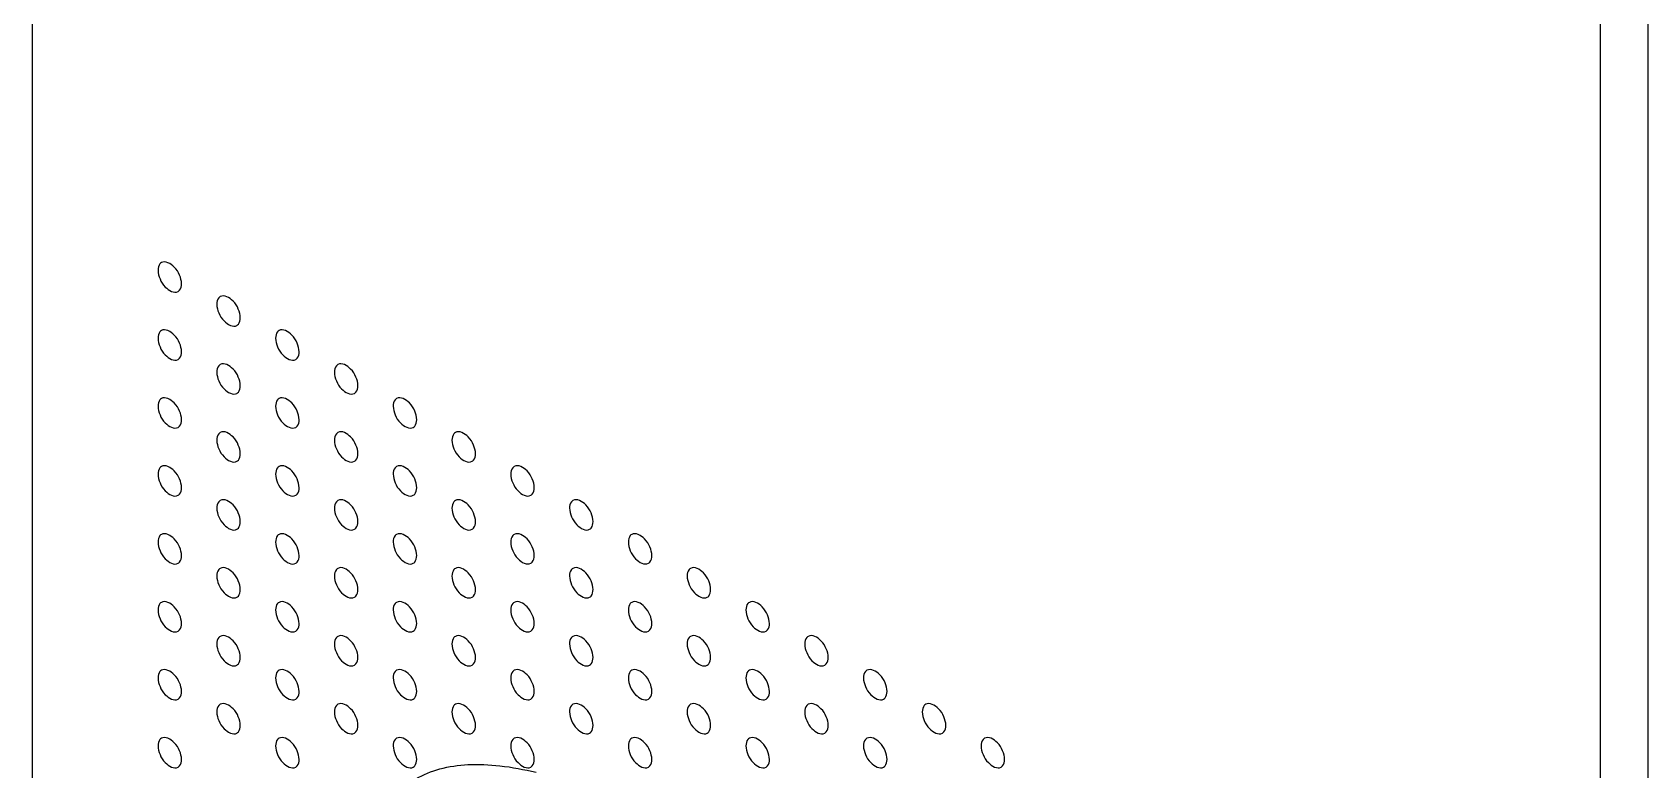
# Model space of a CAD drawing. Header units: millimetres. Extents: x 0 to 1189, y 0 to 841.
# Drawn here: x 267.9 to 365.1, y 225.6 to 269.9 of the extents above; entities that cross this region are included whole.
import ezdxf

# ---------------------------------------------------------------- set-up
doc = ezdxf.new("R2010")
doc.units = ezdxf.units.MM
doc.header["$LTSCALE"] = 65.395
doc.layers.get('0').update_dxf_attribs({"linetype": 'CONTINUOUS'})
doc.layers.add('AXIS', color=7, linetype='CONTINUOUS')

msp = doc.modelspace()

# ---------------------------------------------------------------- linework, layer by layer
at = {"color": 7, "linetype": 'Continuous'}
for p, q in [((267.914, 385.805), (267.914, 110.645)), ((365.057, 332.986), (365.057, 57.825)), ((362.229, 56.192), (362.229, 331.353))]:
    msp.add_line(p, q, dxfattribs=at)
msp.add_open_spline([(290.987, 225.092), (291.436, 225.351), (292.456, 225.766), (294.183, 226.009), (296.134, 225.913), (297.491, 225.657), (298.205, 225.487)], degree=3, knots=[0, 0, 0, 0, 0.210385, 0.441023, 0.702336, 1, 1, 1, 1], dxfattribs=at)
at = {"layer": 'AXIS', "color": 7, "linetype": 'Continuous'}
for points, knots in [([(275.68, 256.108), (275.647, 256.088), (275.513, 255.975), (275.474, 255.784), (275.474, 255.65)], [0, 0, 0, 0, 0.220867, 1, 1, 1, 1]), ([(275.474, 255.65), (275.474, 255.471), (275.58, 255.097), (275.893, 254.57), (276.446, 254.24), (276.681, 254.376)], [0, 0, 0, 0, 0.277753, 0.577543, 1, 1, 1, 1]), ([(276.888, 254.834), (276.888, 255.012), (276.782, 255.387), (276.469, 255.914), (275.915, 256.244), (275.68, 256.108)], [0, 0, 0, 0, 0.277753, 0.577543, 1, 1, 1, 1]), ([(276.681, 254.376), (276.714, 254.395), (276.849, 254.509), (276.888, 254.7), (276.888, 254.834)], [0, 0, 0, 0, 0.220867, 1, 1, 1, 1]), ([(279.216, 254.066), (279.183, 254.047), (279.048, 253.934), (279.009, 253.743), (279.009, 253.609)], [0, 0, 0, 0, 0.220867, 1, 1, 1, 1]), ([(279.009, 253.609), (279.009, 253.43), (279.115, 253.055), (279.428, 252.529), (279.982, 252.199), (280.217, 252.335)], [0, 0, 0, 0, 0.277753, 0.577543, 1, 1, 1, 1]), ([(280.423, 252.793), (280.423, 252.971), (280.317, 253.346), (280.005, 253.872), (279.451, 254.203), (279.216, 254.066)], [0, 0, 0, 0, 0.277753, 0.577543, 1, 1, 1, 1]), ([(280.217, 252.335), (280.25, 252.354), (280.384, 252.468), (280.423, 252.658), (280.423, 252.793)], [0, 0, 0, 0, 0.220867, 1, 1, 1, 1]), ([(275.68, 252.025), (275.647, 252.006), (275.513, 251.893), (275.474, 251.702), (275.474, 251.568)], [0, 0, 0, 0, 0.220867, 1, 1, 1, 1]), ([(276.888, 250.751), (276.888, 250.93), (276.782, 251.305), (276.469, 251.831), (275.915, 252.162), (275.68, 252.025)], [0, 0, 0, 0, 0.277753, 0.577543, 1, 1, 1, 1]), ([(282.751, 252.025), (282.718, 252.006), (282.584, 251.893), (282.545, 251.702), (282.545, 251.568)], [0, 0, 0, 0, 0.220867, 1, 1, 1, 1]), ([(283.959, 250.751), (283.959, 250.93), (283.853, 251.305), (283.54, 251.831), (282.986, 252.162), (282.751, 252.025)], [0, 0, 0, 0, 0.277753, 0.577543, 1, 1, 1, 1]), ([(275.474, 251.568), (275.474, 251.389), (275.58, 251.014), (275.893, 250.488), (276.446, 250.157), (276.681, 250.294)], [0, 0, 0, 0, 0.277753, 0.577543, 1, 1, 1, 1]), ([(276.681, 250.294), (276.714, 250.313), (276.849, 250.426), (276.888, 250.617), (276.888, 250.751)], [0, 0, 0, 0, 0.220867, 1, 1, 1, 1]), ([(282.545, 251.568), (282.545, 251.389), (282.651, 251.014), (282.964, 250.488), (283.517, 250.157), (283.753, 250.294)], [0, 0, 0, 0, 0.277753, 0.577543, 1, 1, 1, 1]), ([(283.753, 250.294), (283.785, 250.313), (283.92, 250.426), (283.959, 250.617), (283.959, 250.751)], [0, 0, 0, 0, 0.220867, 1, 1, 1, 1]), ([(279.216, 249.984), (279.183, 249.965), (279.048, 249.851), (279.009, 249.661), (279.009, 249.526)], [0, 0, 0, 0, 0.220867, 1, 1, 1, 1]), ([(280.423, 248.71), (280.423, 248.889), (280.317, 249.264), (280.005, 249.79), (279.451, 250.12), (279.216, 249.984)], [0, 0, 0, 0, 0.277753, 0.577543, 1, 1, 1, 1]), ([(286.287, 249.984), (286.254, 249.965), (286.119, 249.851), (286.08, 249.661), (286.08, 249.527)], [0, 0, 0, 0, 0.220867, 1, 1, 1, 1]), ([(287.495, 248.71), (287.495, 248.889), (287.388, 249.264), (287.076, 249.79), (286.522, 250.121), (286.287, 249.984)], [0, 0, 0, 0, 0.277753, 0.577543, 1, 1, 1, 1]), ([(279.009, 249.526), (279.009, 249.348), (279.115, 248.973), (279.428, 248.447), (279.982, 248.116), (280.217, 248.253)], [0, 0, 0, 0, 0.277753, 0.577543, 1, 1, 1, 1]), ([(280.217, 248.253), (280.25, 248.272), (280.384, 248.385), (280.423, 248.576), (280.423, 248.71)], [0, 0, 0, 0, 0.220867, 1, 1, 1, 1]), ([(286.08, 249.527), (286.08, 249.348), (286.187, 248.973), (286.499, 248.447), (287.053, 248.116), (287.288, 248.253)], [0, 0, 0, 0, 0.277753, 0.577543, 1, 1, 1, 1]), ([(287.288, 248.253), (287.321, 248.272), (287.455, 248.385), (287.495, 248.576), (287.495, 248.71)], [0, 0, 0, 0, 0.220867, 1, 1, 1, 1]), ([(275.68, 247.943), (275.647, 247.923), (275.513, 247.81), (275.474, 247.619), (275.474, 247.485)], [0, 0, 0, 0, 0.220867, 1, 1, 1, 1]), ([(276.888, 246.669), (276.888, 246.847), (276.782, 247.222), (276.469, 247.749), (275.915, 248.079), (275.68, 247.943)], [0, 0, 0, 0, 0.277753, 0.577543, 1, 1, 1, 1]), ([(282.751, 247.943), (282.718, 247.924), (282.584, 247.81), (282.545, 247.619), (282.545, 247.485)], [0, 0, 0, 0, 0.220867, 1, 1, 1, 1]), ([(283.959, 246.669), (283.959, 246.848), (283.853, 247.222), (283.54, 247.749), (282.986, 248.079), (282.751, 247.943)], [0, 0, 0, 0, 0.277753, 0.577543, 1, 1, 1, 1]), ([(289.822, 247.943), (289.789, 247.924), (289.655, 247.81), (289.616, 247.619), (289.616, 247.485)], [0, 0, 0, 0, 0.220867, 1, 1, 1, 1]), ([(291.03, 246.669), (291.03, 246.848), (290.924, 247.222), (290.611, 247.749), (290.057, 248.079), (289.822, 247.943)], [0, 0, 0, 0, 0.277753, 0.577543, 1, 1, 1, 1]), ([(275.474, 247.485), (275.474, 247.306), (275.58, 246.932), (275.893, 246.405), (276.446, 246.075), (276.681, 246.211)], [0, 0, 0, 0, 0.277753, 0.577543, 1, 1, 1, 1]), ([(282.545, 247.485), (282.545, 247.306), (282.651, 246.932), (282.964, 246.405), (283.517, 246.075), (283.753, 246.211)], [0, 0, 0, 0, 0.277753, 0.577543, 1, 1, 1, 1]), ([(289.616, 247.485), (289.616, 247.307), (289.722, 246.932), (290.035, 246.405), (290.589, 246.075), (290.824, 246.211)], [0, 0, 0, 0, 0.277753, 0.577543, 1, 1, 1, 1]), ([(276.681, 246.211), (276.714, 246.23), (276.849, 246.344), (276.888, 246.535), (276.888, 246.669)], [0, 0, 0, 0, 0.220867, 1, 1, 1, 1]), ([(279.216, 245.901), (279.183, 245.882), (279.048, 245.769), (279.009, 245.578), (279.009, 245.444)], [0, 0, 0, 0, 0.220867, 1, 1, 1, 1]), ([(280.423, 244.627), (280.423, 244.806), (280.317, 245.181), (280.005, 245.707), (279.451, 246.038), (279.216, 245.901)], [0, 0, 0, 0, 0.277753, 0.577543, 1, 1, 1, 1]), ([(283.753, 246.211), (283.785, 246.231), (283.92, 246.344), (283.959, 246.535), (283.959, 246.669)], [0, 0, 0, 0, 0.220867, 1, 1, 1, 1]), ([(286.287, 245.901), (286.254, 245.882), (286.119, 245.769), (286.08, 245.578), (286.08, 245.444)], [0, 0, 0, 0, 0.220867, 1, 1, 1, 1]), ([(287.495, 244.628), (287.495, 244.806), (287.388, 245.181), (287.076, 245.707), (286.522, 246.038), (286.287, 245.901)], [0, 0, 0, 0, 0.277753, 0.577543, 1, 1, 1, 1]), ([(290.824, 246.211), (290.856, 246.231), (290.991, 246.344), (291.03, 246.535), (291.03, 246.669)], [0, 0, 0, 0, 0.220867, 1, 1, 1, 1]), ([(293.358, 245.901), (293.325, 245.882), (293.19, 245.769), (293.151, 245.578), (293.151, 245.444)], [0, 0, 0, 0, 0.220867, 1, 1, 1, 1]), ([(294.566, 244.628), (294.566, 244.806), (294.459, 245.181), (294.147, 245.708), (293.593, 246.038), (293.358, 245.901)], [0, 0, 0, 0, 0.277753, 0.577543, 1, 1, 1, 1]), ([(279.009, 245.444), (279.009, 245.265), (279.115, 244.89), (279.428, 244.364), (279.982, 244.033), (280.217, 244.17)], [0, 0, 0, 0, 0.277753, 0.577543, 1, 1, 1, 1]), ([(286.08, 245.444), (286.08, 245.265), (286.187, 244.891), (286.499, 244.364), (287.053, 244.034), (287.288, 244.17)], [0, 0, 0, 0, 0.277753, 0.577543, 1, 1, 1, 1]), ([(293.151, 245.444), (293.151, 245.265), (293.258, 244.891), (293.57, 244.364), (294.124, 244.034), (294.359, 244.17)], [0, 0, 0, 0, 0.277753, 0.577543, 1, 1, 1, 1]), ([(275.68, 243.86), (275.647, 243.841), (275.513, 243.728), (275.474, 243.537), (275.474, 243.403)], [0, 0, 0, 0, 0.220867, 1, 1, 1, 1]), ([(276.888, 242.586), (276.888, 242.765), (276.782, 243.14), (276.469, 243.666), (275.915, 243.997), (275.68, 243.86)], [0, 0, 0, 0, 0.277753, 0.577543, 1, 1, 1, 1]), ([(280.217, 244.17), (280.25, 244.189), (280.384, 244.303), (280.423, 244.493), (280.423, 244.627)], [0, 0, 0, 0, 0.220867, 1, 1, 1, 1]), ([(282.751, 243.86), (282.718, 243.841), (282.584, 243.728), (282.545, 243.537), (282.545, 243.403)], [0, 0, 0, 0, 0.220867, 1, 1, 1, 1]), ([(283.959, 242.586), (283.959, 242.765), (283.853, 243.14), (283.54, 243.666), (282.986, 243.997), (282.751, 243.86)], [0, 0, 0, 0, 0.277753, 0.577543, 1, 1, 1, 1]), ([(287.288, 244.17), (287.321, 244.189), (287.455, 244.303), (287.495, 244.493), (287.495, 244.628)], [0, 0, 0, 0, 0.220867, 1, 1, 1, 1]), ([(289.822, 243.86), (289.789, 243.841), (289.655, 243.728), (289.616, 243.537), (289.616, 243.403)], [0, 0, 0, 0, 0.220867, 1, 1, 1, 1]), ([(291.03, 242.586), (291.03, 242.765), (290.924, 243.14), (290.611, 243.666), (290.057, 243.997), (289.822, 243.86)], [0, 0, 0, 0, 0.277753, 0.577543, 1, 1, 1, 1]), ([(294.359, 244.17), (294.392, 244.189), (294.527, 244.303), (294.566, 244.494), (294.566, 244.628)], [0, 0, 0, 0, 0.220867, 1, 1, 1, 1]), ([(296.893, 243.86), (296.86, 243.841), (296.726, 243.728), (296.687, 243.537), (296.687, 243.403)], [0, 0, 0, 0, 0.220867, 1, 1, 1, 1]), ([(298.101, 242.586), (298.101, 242.765), (297.995, 243.14), (297.682, 243.666), (297.128, 243.997), (296.893, 243.86)], [0, 0, 0, 0, 0.277753, 0.577543, 1, 1, 1, 1]), ([(275.474, 243.403), (275.474, 243.224), (275.58, 242.849), (275.893, 242.323), (276.446, 241.992), (276.681, 242.129)], [0, 0, 0, 0, 0.277753, 0.577543, 1, 1, 1, 1]), ([(282.545, 243.403), (282.545, 243.224), (282.651, 242.849), (282.964, 242.323), (283.517, 241.992), (283.753, 242.129)], [0, 0, 0, 0, 0.277753, 0.577543, 1, 1, 1, 1]), ([(289.616, 243.403), (289.616, 243.224), (289.722, 242.849), (290.035, 242.323), (290.589, 241.992), (290.824, 242.129)], [0, 0, 0, 0, 0.277753, 0.577543, 1, 1, 1, 1]), ([(296.687, 243.403), (296.687, 243.224), (296.793, 242.849), (297.106, 242.323), (297.66, 241.992), (297.895, 242.129)], [0, 0, 0, 0, 0.277753, 0.577543, 1, 1, 1, 1]), ([(276.681, 242.129), (276.714, 242.148), (276.849, 242.261), (276.888, 242.452), (276.888, 242.586)], [0, 0, 0, 0, 0.220867, 1, 1, 1, 1]), ([(280.423, 240.545), (280.423, 240.724), (280.317, 241.099), (280.005, 241.625), (279.451, 241.955), (279.216, 241.819)], [0, 0, 0, 0, 0.277753, 0.577543, 1, 1, 1, 1]), ([(283.753, 242.129), (283.785, 242.148), (283.92, 242.261), (283.959, 242.452), (283.959, 242.586)], [0, 0, 0, 0, 0.220867, 1, 1, 1, 1]), ([(287.495, 240.545), (287.495, 240.724), (287.388, 241.099), (287.076, 241.625), (286.522, 241.956), (286.287, 241.819)], [0, 0, 0, 0, 0.277753, 0.577543, 1, 1, 1, 1]), ([(290.824, 242.129), (290.856, 242.148), (290.991, 242.262), (291.03, 242.452), (291.03, 242.586)], [0, 0, 0, 0, 0.220867, 1, 1, 1, 1]), ([(294.566, 240.545), (294.566, 240.724), (294.459, 241.099), (294.147, 241.625), (293.593, 241.956), (293.358, 241.819)], [0, 0, 0, 0, 0.277753, 0.577543, 1, 1, 1, 1]), ([(297.895, 242.129), (297.928, 242.148), (298.062, 242.262), (298.101, 242.452), (298.101, 242.586)], [0, 0, 0, 0, 0.220867, 1, 1, 1, 1]), ([(301.637, 240.545), (301.637, 240.724), (301.53, 241.099), (301.218, 241.625), (300.664, 241.956), (300.429, 241.819)], [0, 0, 0, 0, 0.277753, 0.577543, 1, 1, 1, 1]), ([(279.216, 241.819), (279.183, 241.8), (279.048, 241.686), (279.009, 241.496), (279.009, 241.361)], [0, 0, 0, 0, 0.220867, 1, 1, 1, 1]), ([(279.009, 241.361), (279.009, 241.183), (279.115, 240.808), (279.428, 240.282), (279.982, 239.951), (280.217, 240.088)], [0, 0, 0, 0, 0.277753, 0.577543, 1, 1, 1, 1]), ([(286.287, 241.819), (286.254, 241.8), (286.119, 241.686), (286.08, 241.496), (286.08, 241.362)], [0, 0, 0, 0, 0.220867, 1, 1, 1, 1]), ([(286.08, 241.362), (286.08, 241.183), (286.187, 240.808), (286.499, 240.282), (287.053, 239.951), (287.288, 240.088)], [0, 0, 0, 0, 0.277753, 0.577543, 1, 1, 1, 1]), ([(293.358, 241.819), (293.325, 241.8), (293.19, 241.686), (293.151, 241.496), (293.151, 241.362)], [0, 0, 0, 0, 0.220867, 1, 1, 1, 1]), ([(293.151, 241.362), (293.151, 241.183), (293.258, 240.808), (293.57, 240.282), (294.124, 239.951), (294.359, 240.088)], [0, 0, 0, 0, 0.277753, 0.577543, 1, 1, 1, 1]), ([(300.429, 241.819), (300.396, 241.8), (300.261, 241.686), (300.222, 241.496), (300.222, 241.362)], [0, 0, 0, 0, 0.220867, 1, 1, 1, 1]), ([(300.222, 241.362), (300.222, 241.183), (300.329, 240.808), (300.641, 240.282), (301.195, 239.951), (301.43, 240.088)], [0, 0, 0, 0, 0.277753, 0.577543, 1, 1, 1, 1]), ([(280.217, 240.088), (280.25, 240.107), (280.384, 240.22), (280.423, 240.411), (280.423, 240.545)], [0, 0, 0, 0, 0.220867, 1, 1, 1, 1]), ([(287.288, 240.088), (287.321, 240.107), (287.455, 240.22), (287.495, 240.411), (287.495, 240.545)], [0, 0, 0, 0, 0.220867, 1, 1, 1, 1]), ([(294.359, 240.088), (294.392, 240.107), (294.527, 240.22), (294.566, 240.411), (294.566, 240.545)], [0, 0, 0, 0, 0.220867, 1, 1, 1, 1]), ([(301.43, 240.088), (301.463, 240.107), (301.598, 240.22), (301.637, 240.411), (301.637, 240.545)], [0, 0, 0, 0, 0.220867, 1, 1, 1, 1]), ([(275.68, 239.778), (275.647, 239.758), (275.513, 239.645), (275.474, 239.454), (275.474, 239.32)], [0, 0, 0, 0, 0.220867, 1, 1, 1, 1]), ([(275.474, 239.32), (275.474, 239.141), (275.58, 238.767), (275.893, 238.24), (276.446, 237.91), (276.681, 238.046)], [0, 0, 0, 0, 0.277753, 0.577543, 1, 1, 1, 1]), ([(276.888, 238.504), (276.888, 238.682), (276.782, 239.057), (276.469, 239.584), (275.915, 239.914), (275.68, 239.778)], [0, 0, 0, 0, 0.277753, 0.577543, 1, 1, 1, 1]), ([(282.751, 239.778), (282.718, 239.759), (282.584, 239.645), (282.545, 239.454), (282.545, 239.32)], [0, 0, 0, 0, 0.220867, 1, 1, 1, 1]), ([(282.545, 239.32), (282.545, 239.141), (282.651, 238.767), (282.964, 238.24), (283.517, 237.91), (283.753, 238.046)], [0, 0, 0, 0, 0.277753, 0.577543, 1, 1, 1, 1]), ([(283.959, 238.504), (283.959, 238.683), (283.853, 239.057), (283.54, 239.584), (282.986, 239.914), (282.751, 239.778)], [0, 0, 0, 0, 0.277753, 0.577543, 1, 1, 1, 1]), ([(289.822, 239.778), (289.789, 239.759), (289.655, 239.645), (289.616, 239.454), (289.616, 239.32)], [0, 0, 0, 0, 0.220867, 1, 1, 1, 1]), ([(289.616, 239.32), (289.616, 239.142), (289.722, 238.767), (290.035, 238.24), (290.589, 237.91), (290.824, 238.046)], [0, 0, 0, 0, 0.277753, 0.577543, 1, 1, 1, 1]), ([(291.03, 238.504), (291.03, 238.683), (290.924, 239.057), (290.611, 239.584), (290.057, 239.914), (289.822, 239.778)], [0, 0, 0, 0, 0.277753, 0.577543, 1, 1, 1, 1]), ([(296.893, 239.778), (296.86, 239.759), (296.726, 239.645), (296.687, 239.454), (296.687, 239.32)], [0, 0, 0, 0, 0.220867, 1, 1, 1, 1]), ([(296.687, 239.32), (296.687, 239.142), (296.793, 238.767), (297.106, 238.24), (297.66, 237.91), (297.895, 238.047)], [0, 0, 0, 0, 0.277753, 0.577543, 1, 1, 1, 1]), ([(298.101, 238.504), (298.101, 238.683), (297.995, 239.057), (297.682, 239.584), (297.128, 239.914), (296.893, 239.778)], [0, 0, 0, 0, 0.277753, 0.577543, 1, 1, 1, 1]), ([(303.964, 239.778), (303.931, 239.759), (303.797, 239.645), (303.758, 239.455), (303.758, 239.32)], [0, 0, 0, 0, 0.220867, 1, 1, 1, 1]), ([(303.758, 239.32), (303.758, 239.142), (303.864, 238.767), (304.177, 238.241), (304.731, 237.91), (304.966, 238.047)], [0, 0, 0, 0, 0.277753, 0.577543, 1, 1, 1, 1]), ([(305.172, 238.504), (305.172, 238.683), (305.066, 239.057), (304.753, 239.584), (304.199, 239.914), (303.964, 239.778)], [0, 0, 0, 0, 0.277753, 0.577543, 1, 1, 1, 1]), ([(276.681, 238.046), (276.714, 238.065), (276.849, 238.179), (276.888, 238.37), (276.888, 238.504)], [0, 0, 0, 0, 0.220867, 1, 1, 1, 1]), ([(283.753, 238.046), (283.785, 238.066), (283.92, 238.179), (283.959, 238.37), (283.959, 238.504)], [0, 0, 0, 0, 0.220867, 1, 1, 1, 1]), ([(290.824, 238.046), (290.856, 238.066), (290.991, 238.179), (291.03, 238.37), (291.03, 238.504)], [0, 0, 0, 0, 0.220867, 1, 1, 1, 1]), ([(297.895, 238.047), (297.928, 238.066), (298.062, 238.179), (298.101, 238.37), (298.101, 238.504)], [0, 0, 0, 0, 0.220867, 1, 1, 1, 1]), ([(304.966, 238.047), (304.999, 238.066), (305.133, 238.179), (305.172, 238.37), (305.172, 238.504)], [0, 0, 0, 0, 0.220867, 1, 1, 1, 1]), ([(279.216, 237.736), (279.183, 237.717), (279.048, 237.604), (279.009, 237.413), (279.009, 237.279)], [0, 0, 0, 0, 0.220867, 1, 1, 1, 1]), ([(279.009, 237.279), (279.009, 237.1), (279.115, 236.725), (279.428, 236.199), (279.982, 235.868), (280.217, 236.005)], [0, 0, 0, 0, 0.277753, 0.577543, 1, 1, 1, 1]), ([(280.423, 236.462), (280.423, 236.641), (280.317, 237.016), (280.005, 237.542), (279.451, 237.873), (279.216, 237.736)], [0, 0, 0, 0, 0.277753, 0.577543, 1, 1, 1, 1]), ([(286.287, 237.736), (286.254, 237.717), (286.119, 237.604), (286.08, 237.413), (286.08, 237.279)], [0, 0, 0, 0, 0.220867, 1, 1, 1, 1]), ([(286.08, 237.279), (286.08, 237.1), (286.187, 236.726), (286.499, 236.199), (287.053, 235.869), (287.288, 236.005)], [0, 0, 0, 0, 0.277753, 0.577543, 1, 1, 1, 1]), ([(287.495, 236.463), (287.495, 236.641), (287.388, 237.016), (287.076, 237.542), (286.522, 237.873), (286.287, 237.736)], [0, 0, 0, 0, 0.277753, 0.577543, 1, 1, 1, 1]), ([(293.358, 237.736), (293.325, 237.717), (293.19, 237.604), (293.151, 237.413), (293.151, 237.279)], [0, 0, 0, 0, 0.220867, 1, 1, 1, 1]), ([(293.151, 237.279), (293.151, 237.1), (293.258, 236.726), (293.57, 236.199), (294.124, 235.869), (294.359, 236.005)], [0, 0, 0, 0, 0.277753, 0.577543, 1, 1, 1, 1]), ([(294.566, 236.463), (294.566, 236.641), (294.459, 237.016), (294.147, 237.543), (293.593, 237.873), (293.358, 237.736)], [0, 0, 0, 0, 0.277753, 0.577543, 1, 1, 1, 1]), ([(300.429, 237.737), (300.396, 237.717), (300.261, 237.604), (300.222, 237.413), (300.222, 237.279)], [0, 0, 0, 0, 0.220867, 1, 1, 1, 1]), ([(300.222, 237.279), (300.222, 237.1), (300.329, 236.726), (300.641, 236.199), (301.195, 235.869), (301.43, 236.005)], [0, 0, 0, 0, 0.277753, 0.577543, 1, 1, 1, 1]), ([(301.637, 236.463), (301.637, 236.641), (301.53, 237.016), (301.218, 237.543), (300.664, 237.873), (300.429, 237.737)], [0, 0, 0, 0, 0.277753, 0.577543, 1, 1, 1, 1]), ([(307.5, 237.737), (307.467, 237.717), (307.333, 237.604), (307.293, 237.413), (307.293, 237.279)], [0, 0, 0, 0, 0.220867, 1, 1, 1, 1]), ([(307.293, 237.279), (307.293, 237.1), (307.4, 236.726), (307.712, 236.199), (308.266, 235.869), (308.501, 236.005)], [0, 0, 0, 0, 0.277753, 0.577543, 1, 1, 1, 1]), ([(308.708, 236.463), (308.708, 236.642), (308.601, 237.016), (308.289, 237.543), (307.735, 237.873), (307.5, 237.737)], [0, 0, 0, 0, 0.277753, 0.577543, 1, 1, 1, 1]), ([(280.217, 236.005), (280.25, 236.024), (280.384, 236.138), (280.423, 236.328), (280.423, 236.462)], [0, 0, 0, 0, 0.220867, 1, 1, 1, 1]), ([(287.288, 236.005), (287.321, 236.024), (287.455, 236.138), (287.495, 236.328), (287.495, 236.463)], [0, 0, 0, 0, 0.220867, 1, 1, 1, 1]), ([(294.359, 236.005), (294.392, 236.024), (294.527, 236.138), (294.566, 236.329), (294.566, 236.463)], [0, 0, 0, 0, 0.220867, 1, 1, 1, 1]), ([(301.43, 236.005), (301.463, 236.024), (301.598, 236.138), (301.637, 236.329), (301.637, 236.463)], [0, 0, 0, 0, 0.220867, 1, 1, 1, 1]), ([(308.501, 236.005), (308.534, 236.024), (308.669, 236.138), (308.708, 236.329), (308.708, 236.463)], [0, 0, 0, 0, 0.220867, 1, 1, 1, 1]), ([(275.68, 235.695), (275.647, 235.676), (275.513, 235.563), (275.474, 235.372), (275.474, 235.238)], [0, 0, 0, 0, 0.220867, 1, 1, 1, 1]), ([(275.474, 235.238), (275.474, 235.059), (275.58, 234.684), (275.893, 234.158), (276.446, 233.827), (276.681, 233.964)], [0, 0, 0, 0, 0.277753, 0.577543, 1, 1, 1, 1]), ([(276.888, 234.421), (276.888, 234.6), (276.782, 234.975), (276.469, 235.501), (275.915, 235.832), (275.68, 235.695)], [0, 0, 0, 0, 0.277753, 0.577543, 1, 1, 1, 1]), ([(282.751, 235.695), (282.718, 235.676), (282.584, 235.563), (282.545, 235.372), (282.545, 235.238)], [0, 0, 0, 0, 0.220867, 1, 1, 1, 1]), ([(282.545, 235.238), (282.545, 235.059), (282.651, 234.684), (282.964, 234.158), (283.517, 233.827), (283.753, 233.964)], [0, 0, 0, 0, 0.277753, 0.577543, 1, 1, 1, 1]), ([(283.959, 234.421), (283.959, 234.6), (283.853, 234.975), (283.54, 235.501), (282.986, 235.832), (282.751, 235.695)], [0, 0, 0, 0, 0.277753, 0.577543, 1, 1, 1, 1]), ([(289.822, 235.695), (289.789, 235.676), (289.655, 235.563), (289.616, 235.372), (289.616, 235.238)], [0, 0, 0, 0, 0.220867, 1, 1, 1, 1]), ([(289.616, 235.238), (289.616, 235.059), (289.722, 234.684), (290.035, 234.158), (290.589, 233.827), (290.824, 233.964)], [0, 0, 0, 0, 0.277753, 0.577543, 1, 1, 1, 1]), ([(291.03, 234.421), (291.03, 234.6), (290.924, 234.975), (290.611, 235.501), (290.057, 235.832), (289.822, 235.695)], [0, 0, 0, 0, 0.277753, 0.577543, 1, 1, 1, 1]), ([(296.893, 235.695), (296.86, 235.676), (296.726, 235.563), (296.687, 235.372), (296.687, 235.238)], [0, 0, 0, 0, 0.220867, 1, 1, 1, 1]), ([(296.687, 235.238), (296.687, 235.059), (296.793, 234.684), (297.106, 234.158), (297.66, 233.827), (297.895, 233.964)], [0, 0, 0, 0, 0.277753, 0.577543, 1, 1, 1, 1]), ([(298.101, 234.421), (298.101, 234.6), (297.995, 234.975), (297.682, 235.501), (297.128, 235.832), (296.893, 235.695)], [0, 0, 0, 0, 0.277753, 0.577543, 1, 1, 1, 1]), ([(303.964, 235.695), (303.931, 235.676), (303.797, 235.563), (303.758, 235.372), (303.758, 235.238)], [0, 0, 0, 0, 0.220867, 1, 1, 1, 1]), ([(303.758, 235.238), (303.758, 235.059), (303.864, 234.684), (304.177, 234.158), (304.731, 233.827), (304.966, 233.964)], [0, 0, 0, 0, 0.277753, 0.577543, 1, 1, 1, 1]), ([(305.172, 234.421), (305.172, 234.6), (305.066, 234.975), (304.753, 235.501), (304.199, 235.832), (303.964, 235.695)], [0, 0, 0, 0, 0.277753, 0.577543, 1, 1, 1, 1]), ([(311.035, 235.695), (311.003, 235.676), (310.868, 235.563), (310.829, 235.372), (310.829, 235.238)], [0, 0, 0, 0, 0.220867, 1, 1, 1, 1]), ([(310.829, 235.238), (310.829, 235.059), (310.935, 234.684), (311.248, 234.158), (311.802, 233.828), (312.037, 233.964)], [0, 0, 0, 0, 0.277753, 0.577543, 1, 1, 1, 1]), ([(312.243, 234.422), (312.243, 234.6), (312.137, 234.975), (311.824, 235.501), (311.271, 235.832), (311.035, 235.695)], [0, 0, 0, 0, 0.277753, 0.577543, 1, 1, 1, 1]), ([(276.681, 233.964), (276.714, 233.983), (276.849, 234.096), (276.888, 234.287), (276.888, 234.421)], [0, 0, 0, 0, 0.220867, 1, 1, 1, 1]), ([(283.753, 233.964), (283.785, 233.983), (283.92, 234.096), (283.959, 234.287), (283.959, 234.421)], [0, 0, 0, 0, 0.220867, 1, 1, 1, 1]), ([(290.824, 233.964), (290.856, 233.983), (290.991, 234.097), (291.03, 234.287), (291.03, 234.421)], [0, 0, 0, 0, 0.220867, 1, 1, 1, 1]), ([(297.895, 233.964), (297.928, 233.983), (298.062, 234.097), (298.101, 234.287), (298.101, 234.421)], [0, 0, 0, 0, 0.220867, 1, 1, 1, 1]), ([(304.966, 233.964), (304.999, 233.983), (305.133, 234.097), (305.172, 234.287), (305.172, 234.421)], [0, 0, 0, 0, 0.220867, 1, 1, 1, 1]), ([(312.037, 233.964), (312.07, 233.983), (312.204, 234.097), (312.243, 234.287), (312.243, 234.422)], [0, 0, 0, 0, 0.220867, 1, 1, 1, 1]), ([(279.216, 233.654), (279.183, 233.635), (279.048, 233.521), (279.009, 233.331), (279.009, 233.196)], [0, 0, 0, 0, 0.220867, 1, 1, 1, 1]), ([(279.009, 233.196), (279.009, 233.018), (279.115, 232.643), (279.428, 232.117), (279.982, 231.786), (280.217, 231.923)], [0, 0, 0, 0, 0.277753, 0.577543, 1, 1, 1, 1]), ([(280.423, 232.38), (280.423, 232.559), (280.317, 232.934), (280.005, 233.46), (279.451, 233.79), (279.216, 233.654)], [0, 0, 0, 0, 0.277753, 0.577543, 1, 1, 1, 1]), ([(286.287, 233.654), (286.254, 233.635), (286.119, 233.521), (286.08, 233.331), (286.08, 233.197)], [0, 0, 0, 0, 0.220867, 1, 1, 1, 1]), ([(286.08, 233.197), (286.08, 233.018), (286.187, 232.643), (286.499, 232.117), (287.053, 231.786), (287.288, 231.923)], [0, 0, 0, 0, 0.277753, 0.577543, 1, 1, 1, 1]), ([(287.495, 232.38), (287.495, 232.559), (287.388, 232.934), (287.076, 233.46), (286.522, 233.791), (286.287, 233.654)], [0, 0, 0, 0, 0.277753, 0.577543, 1, 1, 1, 1]), ([(293.358, 233.654), (293.325, 233.635), (293.19, 233.521), (293.151, 233.331), (293.151, 233.197)], [0, 0, 0, 0, 0.220867, 1, 1, 1, 1]), ([(293.151, 233.197), (293.151, 233.018), (293.258, 232.643), (293.57, 232.117), (294.124, 231.786), (294.359, 231.923)], [0, 0, 0, 0, 0.277753, 0.577543, 1, 1, 1, 1]), ([(294.566, 232.38), (294.566, 232.559), (294.459, 232.934), (294.147, 233.46), (293.593, 233.791), (293.358, 233.654)], [0, 0, 0, 0, 0.277753, 0.577543, 1, 1, 1, 1]), ([(300.429, 233.654), (300.396, 233.635), (300.261, 233.521), (300.222, 233.331), (300.222, 233.197)], [0, 0, 0, 0, 0.220867, 1, 1, 1, 1]), ([(300.222, 233.197), (300.222, 233.018), (300.329, 232.643), (300.641, 232.117), (301.195, 231.786), (301.43, 231.923)], [0, 0, 0, 0, 0.277753, 0.577543, 1, 1, 1, 1]), ([(301.637, 232.38), (301.637, 232.559), (301.53, 232.934), (301.218, 233.46), (300.664, 233.791), (300.429, 233.654)], [0, 0, 0, 0, 0.277753, 0.577543, 1, 1, 1, 1]), ([(307.5, 233.654), (307.467, 233.635), (307.333, 233.522), (307.293, 233.331), (307.293, 233.197)], [0, 0, 0, 0, 0.220867, 1, 1, 1, 1]), ([(307.293, 233.197), (307.293, 233.018), (307.4, 232.643), (307.712, 232.117), (308.266, 231.786), (308.501, 231.923)], [0, 0, 0, 0, 0.277753, 0.577543, 1, 1, 1, 1]), ([(308.708, 232.38), (308.708, 232.559), (308.601, 232.934), (308.289, 233.46), (307.735, 233.791), (307.5, 233.654)], [0, 0, 0, 0, 0.277753, 0.577543, 1, 1, 1, 1]), ([(314.571, 233.654), (314.538, 233.635), (314.404, 233.522), (314.365, 233.331), (314.365, 233.197)], [0, 0, 0, 0, 0.220867, 1, 1, 1, 1]), ([(314.365, 233.197), (314.365, 233.018), (314.471, 232.643), (314.783, 232.117), (315.337, 231.786), (315.572, 231.923)], [0, 0, 0, 0, 0.277753, 0.577543, 1, 1, 1, 1]), ([(315.779, 232.38), (315.779, 232.559), (315.673, 232.934), (315.36, 233.46), (314.806, 233.791), (314.571, 233.654)], [0, 0, 0, 0, 0.277753, 0.577543, 1, 1, 1, 1]), ([(280.217, 231.923), (280.25, 231.942), (280.384, 232.055), (280.423, 232.246), (280.423, 232.38)], [0, 0, 0, 0, 0.220867, 1, 1, 1, 1]), ([(287.288, 231.923), (287.321, 231.942), (287.455, 232.055), (287.495, 232.246), (287.495, 232.38)], [0, 0, 0, 0, 0.220867, 1, 1, 1, 1]), ([(294.359, 231.923), (294.392, 231.942), (294.527, 232.055), (294.566, 232.246), (294.566, 232.38)], [0, 0, 0, 0, 0.220867, 1, 1, 1, 1]), ([(301.43, 231.923), (301.463, 231.942), (301.598, 232.055), (301.637, 232.246), (301.637, 232.38)], [0, 0, 0, 0, 0.220867, 1, 1, 1, 1]), ([(308.501, 231.923), (308.534, 231.942), (308.669, 232.055), (308.708, 232.246), (308.708, 232.38)], [0, 0, 0, 0, 0.220867, 1, 1, 1, 1]), ([(315.572, 231.923), (315.605, 231.942), (315.74, 232.055), (315.779, 232.246), (315.779, 232.38)], [0, 0, 0, 0, 0.220867, 1, 1, 1, 1]), ([(275.68, 231.613), (275.647, 231.593), (275.513, 231.48), (275.474, 231.289), (275.474, 231.155)], [0, 0, 0, 0, 0.220867, 1, 1, 1, 1]), ([(276.888, 230.339), (276.888, 230.517), (276.782, 230.892), (276.469, 231.419), (275.915, 231.749), (275.68, 231.613)], [0, 0, 0, 0, 0.277753, 0.577543, 1, 1, 1, 1]), ([(282.751, 231.613), (282.718, 231.594), (282.584, 231.48), (282.545, 231.289), (282.545, 231.155)], [0, 0, 0, 0, 0.220867, 1, 1, 1, 1]), ([(283.959, 230.339), (283.959, 230.518), (283.853, 230.892), (283.54, 231.419), (282.986, 231.749), (282.751, 231.613)], [0, 0, 0, 0, 0.277753, 0.577543, 1, 1, 1, 1]), ([(289.822, 231.613), (289.789, 231.594), (289.655, 231.48), (289.616, 231.289), (289.616, 231.155)], [0, 0, 0, 0, 0.220867, 1, 1, 1, 1]), ([(291.03, 230.339), (291.03, 230.518), (290.924, 230.892), (290.611, 231.419), (290.057, 231.749), (289.822, 231.613)], [0, 0, 0, 0, 0.277753, 0.577543, 1, 1, 1, 1]), ([(296.893, 231.613), (296.86, 231.594), (296.726, 231.48), (296.687, 231.289), (296.687, 231.155)], [0, 0, 0, 0, 0.220867, 1, 1, 1, 1]), ([(298.101, 230.339), (298.101, 230.518), (297.995, 230.892), (297.682, 231.419), (297.128, 231.749), (296.893, 231.613)], [0, 0, 0, 0, 0.277753, 0.577543, 1, 1, 1, 1]), ([(303.964, 231.613), (303.931, 231.594), (303.797, 231.48), (303.758, 231.29), (303.758, 231.155)], [0, 0, 0, 0, 0.220867, 1, 1, 1, 1]), ([(305.172, 230.339), (305.172, 230.518), (305.066, 230.892), (304.753, 231.419), (304.199, 231.749), (303.964, 231.613)], [0, 0, 0, 0, 0.277753, 0.577543, 1, 1, 1, 1]), ([(311.035, 231.613), (311.003, 231.594), (310.868, 231.48), (310.829, 231.29), (310.829, 231.155)], [0, 0, 0, 0, 0.220867, 1, 1, 1, 1]), ([(312.243, 230.339), (312.243, 230.518), (312.137, 230.893), (311.824, 231.419), (311.271, 231.749), (311.035, 231.613)], [0, 0, 0, 0, 0.277753, 0.577543, 1, 1, 1, 1]), ([(318.106, 231.613), (318.074, 231.594), (317.939, 231.48), (317.9, 231.29), (317.9, 231.156)], [0, 0, 0, 0, 0.220867, 1, 1, 1, 1]), ([(319.314, 230.339), (319.314, 230.518), (319.208, 230.893), (318.895, 231.419), (318.342, 231.75), (318.106, 231.613)], [0, 0, 0, 0, 0.277753, 0.577543, 1, 1, 1, 1]), ([(275.474, 231.155), (275.474, 230.976), (275.58, 230.602), (275.893, 230.075), (276.446, 229.745), (276.681, 229.881)], [0, 0, 0, 0, 0.277753, 0.577543, 1, 1, 1, 1]), ([(276.681, 229.881), (276.714, 229.9), (276.849, 230.014), (276.888, 230.205), (276.888, 230.339)], [0, 0, 0, 0, 0.220867, 1, 1, 1, 1]), ([(282.545, 231.155), (282.545, 230.976), (282.651, 230.602), (282.964, 230.075), (283.517, 229.745), (283.753, 229.881)], [0, 0, 0, 0, 0.277753, 0.577543, 1, 1, 1, 1]), ([(283.753, 229.881), (283.785, 229.901), (283.92, 230.014), (283.959, 230.205), (283.959, 230.339)], [0, 0, 0, 0, 0.220867, 1, 1, 1, 1]), ([(289.616, 231.155), (289.616, 230.977), (289.722, 230.602), (290.035, 230.075), (290.589, 229.745), (290.824, 229.881)], [0, 0, 0, 0, 0.277753, 0.577543, 1, 1, 1, 1]), ([(290.824, 229.881), (290.856, 229.901), (290.991, 230.014), (291.03, 230.205), (291.03, 230.339)], [0, 0, 0, 0, 0.220867, 1, 1, 1, 1]), ([(296.687, 231.155), (296.687, 230.977), (296.793, 230.602), (297.106, 230.075), (297.66, 229.745), (297.895, 229.882)], [0, 0, 0, 0, 0.277753, 0.577543, 1, 1, 1, 1]), ([(297.895, 229.882), (297.928, 229.901), (298.062, 230.014), (298.101, 230.205), (298.101, 230.339)], [0, 0, 0, 0, 0.220867, 1, 1, 1, 1]), ([(303.758, 231.155), (303.758, 230.977), (303.864, 230.602), (304.177, 230.076), (304.731, 229.745), (304.966, 229.882)], [0, 0, 0, 0, 0.277753, 0.577543, 1, 1, 1, 1]), ([(304.966, 229.882), (304.999, 229.901), (305.133, 230.014), (305.172, 230.205), (305.172, 230.339)], [0, 0, 0, 0, 0.220867, 1, 1, 1, 1]), ([(310.829, 231.155), (310.829, 230.977), (310.935, 230.602), (311.248, 230.076), (311.802, 229.745), (312.037, 229.882)], [0, 0, 0, 0, 0.277753, 0.577543, 1, 1, 1, 1]), ([(312.037, 229.882), (312.07, 229.901), (312.204, 230.014), (312.243, 230.205), (312.243, 230.339)], [0, 0, 0, 0, 0.220867, 1, 1, 1, 1]), ([(317.9, 231.156), (317.9, 230.977), (318.006, 230.602), (318.319, 230.076), (318.873, 229.745), (319.108, 229.882)], [0, 0, 0, 0, 0.277753, 0.577543, 1, 1, 1, 1]), ([(319.108, 229.882), (319.141, 229.901), (319.275, 230.014), (319.314, 230.205), (319.314, 230.339)], [0, 0, 0, 0, 0.220867, 1, 1, 1, 1]), ([(279.216, 229.571), (279.183, 229.552), (279.048, 229.439), (279.009, 229.248), (279.009, 229.114)], [0, 0, 0, 0, 0.220867, 1, 1, 1, 1]), ([(280.423, 228.297), (280.423, 228.476), (280.317, 228.851), (280.005, 229.377), (279.451, 229.708), (279.216, 229.571)], [0, 0, 0, 0, 0.277753, 0.577543, 1, 1, 1, 1]), ([(286.287, 229.571), (286.254, 229.552), (286.119, 229.439), (286.08, 229.248), (286.08, 229.114)], [0, 0, 0, 0, 0.220867, 1, 1, 1, 1]), ([(287.495, 228.298), (287.495, 228.476), (287.388, 228.851), (287.076, 229.377), (286.522, 229.708), (286.287, 229.571)], [0, 0, 0, 0, 0.277753, 0.577543, 1, 1, 1, 1]), ([(293.358, 229.571), (293.325, 229.552), (293.19, 229.439), (293.151, 229.248), (293.151, 229.114)], [0, 0, 0, 0, 0.220867, 1, 1, 1, 1]), ([(294.566, 228.298), (294.566, 228.476), (294.459, 228.851), (294.147, 229.378), (293.593, 229.708), (293.358, 229.571)], [0, 0, 0, 0, 0.277753, 0.577543, 1, 1, 1, 1]), ([(300.429, 229.572), (300.396, 229.552), (300.261, 229.439), (300.222, 229.248), (300.222, 229.114)], [0, 0, 0, 0, 0.220867, 1, 1, 1, 1]), ([(301.637, 228.298), (301.637, 228.476), (301.53, 228.851), (301.218, 229.378), (300.664, 229.708), (300.429, 229.572)], [0, 0, 0, 0, 0.277753, 0.577543, 1, 1, 1, 1]), ([(307.5, 229.572), (307.467, 229.552), (307.333, 229.439), (307.293, 229.248), (307.293, 229.114)], [0, 0, 0, 0, 0.220867, 1, 1, 1, 1]), ([(308.708, 228.298), (308.708, 228.476), (308.601, 228.851), (308.289, 229.378), (307.735, 229.708), (307.5, 229.572)], [0, 0, 0, 0, 0.277753, 0.577543, 1, 1, 1, 1]), ([(314.571, 229.572), (314.538, 229.553), (314.404, 229.439), (314.365, 229.248), (314.365, 229.114)], [0, 0, 0, 0, 0.220867, 1, 1, 1, 1]), ([(315.779, 228.298), (315.779, 228.477), (315.673, 228.851), (315.36, 229.378), (314.806, 229.708), (314.571, 229.572)], [0, 0, 0, 0, 0.277753, 0.577543, 1, 1, 1, 1]), ([(321.642, 229.572), (321.609, 229.553), (321.475, 229.439), (321.436, 229.248), (321.436, 229.114)], [0, 0, 0, 0, 0.220867, 1, 1, 1, 1]), ([(322.85, 228.298), (322.85, 228.477), (322.744, 228.851), (322.431, 229.378), (321.877, 229.708), (321.642, 229.572)], [0, 0, 0, 0, 0.277753, 0.577543, 1, 1, 1, 1]), ([(279.009, 229.114), (279.009, 228.935), (279.115, 228.56), (279.428, 228.034), (279.982, 227.703), (280.217, 227.84)], [0, 0, 0, 0, 0.277753, 0.577543, 1, 1, 1, 1]), ([(280.217, 227.84), (280.25, 227.859), (280.384, 227.973), (280.423, 228.163), (280.423, 228.297)], [0, 0, 0, 0, 0.220867, 1, 1, 1, 1]), ([(286.08, 229.114), (286.08, 228.935), (286.187, 228.56), (286.499, 228.034), (287.053, 227.704), (287.288, 227.84)], [0, 0, 0, 0, 0.277753, 0.577543, 1, 1, 1, 1]), ([(287.288, 227.84), (287.321, 227.859), (287.455, 227.973), (287.495, 228.163), (287.495, 228.298)], [0, 0, 0, 0, 0.220867, 1, 1, 1, 1]), ([(293.151, 229.114), (293.151, 228.935), (293.258, 228.561), (293.57, 228.034), (294.124, 227.704), (294.359, 227.84)], [0, 0, 0, 0, 0.277753, 0.577543, 1, 1, 1, 1]), ([(294.359, 227.84), (294.392, 227.859), (294.527, 227.973), (294.566, 228.164), (294.566, 228.298)], [0, 0, 0, 0, 0.220867, 1, 1, 1, 1]), ([(300.222, 229.114), (300.222, 228.935), (300.329, 228.561), (300.641, 228.034), (301.195, 227.704), (301.43, 227.84)], [0, 0, 0, 0, 0.277753, 0.577543, 1, 1, 1, 1]), ([(301.43, 227.84), (301.463, 227.859), (301.598, 227.973), (301.637, 228.164), (301.637, 228.298)], [0, 0, 0, 0, 0.220867, 1, 1, 1, 1]), ([(307.293, 229.114), (307.293, 228.935), (307.4, 228.561), (307.712, 228.034), (308.266, 227.704), (308.501, 227.84)], [0, 0, 0, 0, 0.277753, 0.577543, 1, 1, 1, 1]), ([(308.501, 227.84), (308.534, 227.859), (308.669, 227.973), (308.708, 228.164), (308.708, 228.298)], [0, 0, 0, 0, 0.220867, 1, 1, 1, 1]), ([(314.365, 229.114), (314.365, 228.935), (314.471, 228.561), (314.783, 228.034), (315.337, 227.704), (315.572, 227.84)], [0, 0, 0, 0, 0.277753, 0.577543, 1, 1, 1, 1]), ([(315.572, 227.84), (315.605, 227.86), (315.74, 227.973), (315.779, 228.164), (315.779, 228.298)], [0, 0, 0, 0, 0.220867, 1, 1, 1, 1]), ([(321.436, 229.114), (321.436, 228.936), (321.542, 228.561), (321.854, 228.034), (322.408, 227.704), (322.643, 227.84)], [0, 0, 0, 0, 0.277753, 0.577543, 1, 1, 1, 1]), ([(322.643, 227.84), (322.676, 227.86), (322.811, 227.973), (322.85, 228.164), (322.85, 228.298)], [0, 0, 0, 0, 0.220867, 1, 1, 1, 1]), ([(275.68, 227.53), (275.647, 227.511), (275.513, 227.397), (275.474, 227.207), (275.474, 227.073)], [0, 0, 0, 0, 0.220867, 1, 1, 1, 1]), ([(276.888, 226.256), (276.888, 226.435), (276.782, 226.81), (276.469, 227.336), (275.915, 227.667), (275.68, 227.53)], [0, 0, 0, 0, 0.277753, 0.577543, 1, 1, 1, 1]), ([(282.751, 227.53), (282.718, 227.511), (282.584, 227.398), (282.545, 227.207), (282.545, 227.073)], [0, 0, 0, 0, 0.220867, 1, 1, 1, 1]), ([(283.959, 226.256), (283.959, 226.435), (283.853, 226.81), (283.54, 227.336), (282.986, 227.667), (282.751, 227.53)], [0, 0, 0, 0, 0.277753, 0.577543, 1, 1, 1, 1]), ([(289.822, 227.53), (289.789, 227.511), (289.655, 227.398), (289.616, 227.207), (289.616, 227.073)], [0, 0, 0, 0, 0.220867, 1, 1, 1, 1]), ([(291.03, 226.256), (291.03, 226.435), (290.924, 226.81), (290.611, 227.336), (290.057, 227.667), (289.822, 227.53)], [0, 0, 0, 0, 0.277753, 0.577543, 1, 1, 1, 1]), ([(296.893, 227.53), (296.86, 227.511), (296.726, 227.398), (296.687, 227.207), (296.687, 227.073)], [0, 0, 0, 0, 0.220867, 1, 1, 1, 1]), ([(298.101, 226.256), (298.101, 226.435), (297.995, 226.81), (297.682, 227.336), (297.128, 227.667), (296.893, 227.53)], [0, 0, 0, 0, 0.277753, 0.577543, 1, 1, 1, 1]), ([(303.964, 227.53), (303.931, 227.511), (303.797, 227.398), (303.758, 227.207), (303.758, 227.073)], [0, 0, 0, 0, 0.220867, 1, 1, 1, 1]), ([(305.172, 226.256), (305.172, 226.435), (305.066, 226.81), (304.753, 227.336), (304.199, 227.667), (303.964, 227.53)], [0, 0, 0, 0, 0.277753, 0.577543, 1, 1, 1, 1]), ([(311.035, 227.53), (311.003, 227.511), (310.868, 227.398), (310.829, 227.207), (310.829, 227.073)], [0, 0, 0, 0, 0.220867, 1, 1, 1, 1]), ([(312.243, 226.257), (312.243, 226.435), (312.137, 226.81), (311.824, 227.336), (311.271, 227.667), (311.035, 227.53)], [0, 0, 0, 0, 0.277753, 0.577543, 1, 1, 1, 1]), ([(318.106, 227.53), (318.074, 227.511), (317.939, 227.398), (317.9, 227.207), (317.9, 227.073)], [0, 0, 0, 0, 0.220867, 1, 1, 1, 1]), ([(319.314, 226.257), (319.314, 226.435), (319.208, 226.81), (318.895, 227.336), (318.342, 227.667), (318.106, 227.53)], [0, 0, 0, 0, 0.277753, 0.577543, 1, 1, 1, 1]), ([(325.178, 227.53), (325.145, 227.511), (325.01, 227.398), (324.971, 227.207), (324.971, 227.073)], [0, 0, 0, 0, 0.220867, 1, 1, 1, 1]), ([(326.385, 226.257), (326.385, 226.435), (326.279, 226.81), (325.967, 227.337), (325.413, 227.667), (325.178, 227.53)], [0, 0, 0, 0, 0.277753, 0.577543, 1, 1, 1, 1]), ([(275.474, 227.073), (275.474, 226.894), (275.58, 226.519), (275.893, 225.993), (276.446, 225.662), (276.681, 225.799)], [0, 0, 0, 0, 0.277753, 0.577543, 1, 1, 1, 1]), ([(282.545, 227.073), (282.545, 226.894), (282.651, 226.519), (282.964, 225.993), (283.517, 225.662), (283.753, 225.799)], [0, 0, 0, 0, 0.277753, 0.577543, 1, 1, 1, 1]), ([(289.616, 227.073), (289.616, 226.894), (289.722, 226.519), (290.035, 225.993), (290.589, 225.662), (290.824, 225.799)], [0, 0, 0, 0, 0.277753, 0.577543, 1, 1, 1, 1]), ([(296.687, 227.073), (296.687, 226.894), (296.793, 226.519), (297.106, 225.993), (297.66, 225.662), (297.895, 225.799)], [0, 0, 0, 0, 0.277753, 0.577543, 1, 1, 1, 1]), ([(303.758, 227.073), (303.758, 226.894), (303.864, 226.519), (304.177, 225.993), (304.731, 225.662), (304.966, 225.799)], [0, 0, 0, 0, 0.277753, 0.577543, 1, 1, 1, 1]), ([(310.829, 227.073), (310.829, 226.894), (310.935, 226.519), (311.248, 225.993), (311.802, 225.662), (312.037, 225.799)], [0, 0, 0, 0, 0.277753, 0.577543, 1, 1, 1, 1]), ([(317.9, 227.073), (317.9, 226.894), (318.006, 226.52), (318.319, 225.993), (318.873, 225.663), (319.108, 225.799)], [0, 0, 0, 0, 0.277753, 0.577543, 1, 1, 1, 1]), ([(324.971, 227.073), (324.971, 226.894), (325.077, 226.52), (325.39, 225.993), (325.944, 225.663), (326.179, 225.799)], [0, 0, 0, 0, 0.277753, 0.577543, 1, 1, 1, 1]), ([(276.681, 225.799), (276.714, 225.818), (276.849, 225.931), (276.888, 226.122), (276.888, 226.256)], [0, 0, 0, 0, 0.220867, 1, 1, 1, 1]), ([(283.753, 225.799), (283.785, 225.818), (283.92, 225.931), (283.959, 226.122), (283.959, 226.256)], [0, 0, 0, 0, 0.220867, 1, 1, 1, 1]), ([(290.824, 225.799), (290.856, 225.818), (290.991, 225.932), (291.03, 226.122), (291.03, 226.256)], [0, 0, 0, 0, 0.220867, 1, 1, 1, 1]), ([(297.895, 225.799), (297.928, 225.818), (298.062, 225.932), (298.101, 226.122), (298.101, 226.256)], [0, 0, 0, 0, 0.220867, 1, 1, 1, 1]), ([(304.966, 225.799), (304.999, 225.818), (305.133, 225.932), (305.172, 226.122), (305.172, 226.256)], [0, 0, 0, 0, 0.220867, 1, 1, 1, 1]), ([(312.037, 225.799), (312.07, 225.818), (312.204, 225.932), (312.243, 226.122), (312.243, 226.257)], [0, 0, 0, 0, 0.220867, 1, 1, 1, 1]), ([(319.108, 225.799), (319.141, 225.818), (319.275, 225.932), (319.314, 226.122), (319.314, 226.257)], [0, 0, 0, 0, 0.220867, 1, 1, 1, 1]), ([(326.179, 225.799), (326.212, 225.818), (326.346, 225.932), (326.385, 226.123), (326.385, 226.257)], [0, 0, 0, 0, 0.220867, 1, 1, 1, 1])]:
    msp.add_open_spline(points, degree=3, knots=knots, dxfattribs=at)

doc.saveas('drawing.dxf')
